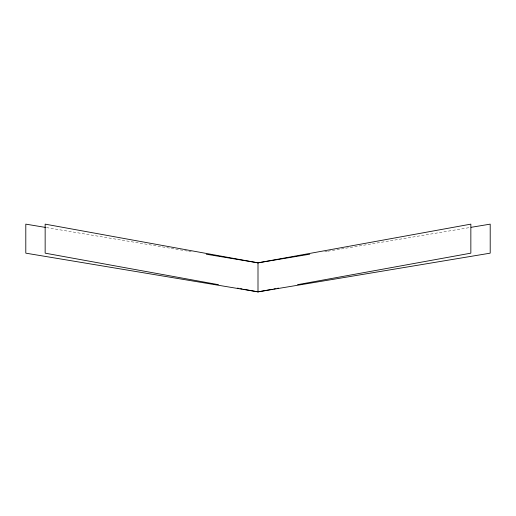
<?xml version="1.0" encoding="UTF-8"?>
<svg xmlns="http://www.w3.org/2000/svg" width="516" height="516" viewBox="0 0 516 516"><rect width="100%" height="100%" fill="white"/><g stroke="black" fill="none" stroke-linecap="round" stroke-linejoin="round"><path stroke-width="0.39" stroke-dasharray="2.58 1.94" d="M324.796 251.705L327.183 251.305M327.976 251.176L470.321 227.453M46.472 227.582L188.024 251.176M188.817 251.305L191.204 251.705"/><path stroke-width="0.77" d="M206.31 254.22L258 262.838L470.85 224.138L470.85 253.162L297.564 284.671M45.679 227.453L25.8 224.138L25.8 253.162L258 291.863L272.242 289.276M273.828 288.986L275.409 288.696M276.989 288.412L278.575 288.122M218.436 284.671L45.15 253.162L45.15 224.138L258 262.838L309.69 254.22M471.114 227.317L490.2 224.138L490.2 253.162L258 291.863L243.758 289.276M237.425 288.122L239.011 288.412M240.591 288.696L242.172 288.986M258 262.838L258 291.863"/></g></svg>
